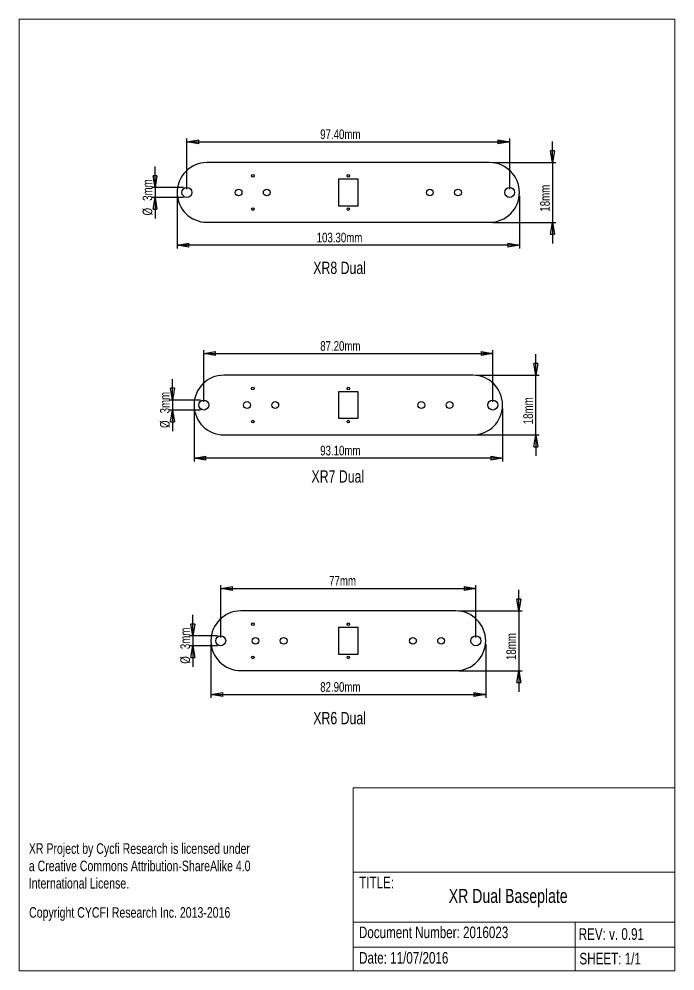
# Model space of a CAD drawing. Header units: millimetres. Extents: x -374 to 1644, y -804 to 292.
# Drawn here: x 5.9 to 203.8, y 5.3 to 292.3 of the extents above; entities that cross this region are included whole.
import ezdxf

# ---------------------------------------------------------------- set-up
doc = ezdxf.new("R2010")
doc.units = ezdxf.units.MM
doc.layers.add('LAYER_1', color=179, linetype='Continuous')
doc.styles.add('SLDTEXTSTYLE0', font='TXT', dxfattribs={"width": 0.75})
doc.dimstyles.new('SLDDIMSTYLE0', dxfattribs={"dimtxt": 2.910417, "dimasz": 3.556, "dimexe": 0, "dimexo": 0.0625, "dimgap": 0.727604, "dimtad": 1, "dimrnd": 1e-09, "dimzin": 12, "dimdsep": 46, "dimtxsty": 'SLDTEXTSTYLE0', "dimblk1": 'CLOSED', "dimblk2": 'CLOSED', "dimsah": 1, "dimcen": 0.09, "dimadec": 0, "dimazin": 3, "dimtfac": 1, "dimtmove": 0, "dimatfit": 0, "dimldrblk": 'CLOSED', "dimfxl": 1, "dimfrac": 2, "dimtolj": 1, "dimtzin": 12, "dimarcsym": 0})
doc.dimstyles.new('SLDDIMSTYLE1', dxfattribs={"dimtxt": 2.910417, "dimasz": 3.556, "dimexe": 0, "dimexo": 0.0625, "dimgap": 0.727604, "dimtad": 1, "dimrnd": 1e-09, "dimzin": 12, "dimdsep": 46, "dimtxsty": 'SLDTEXTSTYLE0', "dimblk1": 'CLOSED', "dimblk2": 'CLOSED', "dimsah": 1, "dimcen": 0.09, "dimadec": 0, "dimazin": 3, "dimtfac": 1, "dimtofl": 0, "dimtmove": 0, "dimatfit": 3, "dimldrblk": 'CLOSED', "dimfxl": 1, "dimfrac": 2, "dimtolj": 1, "dimtzin": 12, "dimarcsym": 0})
doc.dimstyles.new('SLDDIMSTYLE2', dxfattribs={"dimtxt": 2.910417, "dimasz": 3.556, "dimexe": 0, "dimexo": 0.0625, "dimgap": 0.727604, "dimtad": 1, "dimrnd": 1e-09, "dimzin": 4, "dimdsep": 46, "dimtxsty": 'SLDTEXTSTYLE0', "dimblk1": 'CLOSED', "dimblk2": 'CLOSED', "dimsah": 1, "dimcen": 0.09, "dimadec": 0, "dimazin": 1, "dimtfac": 1, "dimtofl": 0, "dimtmove": 0, "dimatfit": 3, "dimldrblk": 'CLOSED', "dimfxl": 1, "dimfrac": 2, "dimtolj": 1, "dimtzin": 12, "dimarcsym": 0})

# ---------------------------------------------------------------- blocks, each defined once
blk = doc.blocks.new('SW_NOTE_0')
at = {"layer": 'LAYER_1', "color": 0, "char_height": 3.175, "attachment_point": 1, "style": 'SLDTEXTSTYLE0'}
for s, insert in [('XR Project by Cycfi Research is licensed under', (0, 4.09)), ('a Creative Commons Attribution-ShareAlike 4.0', (0, -1.14)), ('International License.', (0, -6.37))]:
    blk.add_mtext(s, dxfattribs=dict(at, insert=insert))
blk = doc.blocks.new('_CLOSED')
at = {"color": 0, "linetype": 'ByBlock', "lineweight": -2}
for p, q in [((-1, 0.166667), (0, 0)), ((-1, 0.166667), (-1, -0.166667)), ((0, 0), (-1, -0.166667)), ((0, 0), (-1, 0))]:
    blk.add_line(p, q, dxfattribs=at)
blk = doc.blocks.new('_D')
at = {"layer": 'LAYER_1'}
for p, q in [((58.31, 106.29), (58.31, 112.64)), ((65.75, 106.29), (57.31, 106.29)), ((58.31, 106.29), (58.31, 103.29)), ((65.75, 103.29), (57.31, 103.29)), ((58.31, 103.29), (58.31, 96.94))]:
    blk.add_line(p, q, dxfattribs=at)
at = {"layer": 'LAYER_1', "xscale": 3.556, "yscale": 3.556}
for p, rotation in [((58.31, 106.29, -1.5), 270), ((58.31, 103.29, -1.5), 90)]:
    blk.add_blockref('_CLOSED', p, dxfattribs=dict(at, rotation=rotation))
at = {"layer": 'LAYER_1', "char_height": 2.91, "attachment_point": 1, "rotation": 90, "style": 'SLDTEXTSTYLE0'}
for s, insert in [('3mm', (54.56, 102.28)), ('%%c', (54.56, 97.89))]:
    blk.add_mtext(s, dxfattribs=dict(at, insert=insert))
blk = doc.blocks.new('_D_1')
at = {"layer": 'LAYER_1'}
for p, q in [((66.75, 105.79), (66.75, 121.6)), ((66.75, 120.6), (143.75, 120.6)), ((143.75, 105.79), (143.75, 121.6))]:
    blk.add_line(p, q, dxfattribs=at)
at = {"layer": 'LAYER_1', "xscale": 3.556, "yscale": 3.556, "rotation": 180}
blk.add_blockref('_CLOSED', (66.75, 120.6, -1.5), dxfattribs=at)
at = {"layer": 'LAYER_1', "xscale": 3.556, "yscale": 3.556}
blk.add_blockref('_CLOSED', (143.75, 120.6, -1.5), dxfattribs=at)
at = {"layer": 'LAYER_1', "insert": (99.46, 124.36), "char_height": 2.91, "attachment_point": 1, "style": 'SLDTEXTSTYLE0'}
blk.add_mtext('77mm', dxfattribs=at)
blk = doc.blocks.new('_D_2')
at = {"layer": 'LAYER_1'}
for p, q in [((156.7, 113.79), (156.7, 120.14)), ((138.7, 113.79), (157.7, 113.79)), ((156.7, 113.79), (156.7, 95.79)), ((138.7, 95.79), (157.7, 95.79)), ((156.7, 95.79), (156.7, 89.44))]:
    blk.add_line(p, q, dxfattribs=at)
at = {"layer": 'LAYER_1', "xscale": 3.556, "yscale": 3.556}
for p, rotation in [((156.7, 113.79, -1.5), 270), ((156.7, 95.79, -1.5), 90)]:
    blk.add_blockref('_CLOSED', p, dxfattribs=dict(at, rotation=rotation))
at = {"layer": 'LAYER_1', "insert": (152.94, 99.01), "char_height": 2.91, "attachment_point": 1, "rotation": 90, "style": 'SLDTEXTSTYLE0'}
blk.add_mtext('18mm', dxfattribs=at)
blk = doc.blocks.new('_D_3')
at = {"layer": 'LAYER_1'}
for p, q in [((63.8, 103.79), (63.8, 87.59)), ((146.7, 103.79), (146.7, 87.59)), ((63.8, 88.59), (146.7, 88.59))]:
    blk.add_line(p, q, dxfattribs=at)
at = {"layer": 'LAYER_1', "xscale": 3.556, "yscale": 3.556, "rotation": 180}
blk.add_blockref('_CLOSED', (63.8, 88.59, -1.5), dxfattribs=at)
at = {"layer": 'LAYER_1', "xscale": 3.556, "yscale": 3.556}
blk.add_blockref('_CLOSED', (146.7, 88.59, -1.5), dxfattribs=at)
at = {"layer": 'LAYER_1', "insert": (96.77, 92.34), "char_height": 2.91, "attachment_point": 1, "style": 'SLDTEXTSTYLE0'}
blk.add_mtext('82.90mm', dxfattribs=at)
blk = doc.blocks.new('_D_4')
at = {"layer": 'LAYER_1'}
for p, q in [((52.18, 177.38), (52.18, 183.73)), ((60.65, 177.38), (51.18, 177.38)), ((52.18, 177.38), (52.18, 174.38)), ((60.65, 174.38), (51.18, 174.38)), ((52.18, 174.38), (52.18, 168.03))]:
    blk.add_line(p, q, dxfattribs=at)
at = {"layer": 'LAYER_1', "xscale": 3.556, "yscale": 3.556}
for p, rotation in [((52.18, 177.38, -1.5), 270), ((52.18, 174.38, -1.5), 90)]:
    blk.add_blockref('_CLOSED', p, dxfattribs=dict(at, rotation=rotation))
at = {"layer": 'LAYER_1', "char_height": 2.91, "attachment_point": 1, "rotation": 90, "style": 'SLDTEXTSTYLE0'}
for s, insert in [('3mm', (48.43, 173.36)), ('%%c', (48.43, 168.97))]:
    blk.add_mtext(s, dxfattribs=dict(at, insert=insert))
blk = doc.blocks.new('_D_5')
at = {"layer": 'LAYER_1'}
for p, q in [((161.8, 184.88), (161.8, 191.23)), ((143.8, 184.88), (162.8, 184.88)), ((161.8, 166.88), (161.8, 184.88)), ((143.8, 166.88), (162.8, 166.88)), ((161.8, 166.88), (161.8, 160.53))]:
    blk.add_line(p, q, dxfattribs=at)
at = {"layer": 'LAYER_1', "xscale": 3.556, "yscale": 3.556}
for p, rotation in [((161.8, 184.88, -1.5), 270), ((161.8, 166.88, -1.5), 90)]:
    blk.add_blockref('_CLOSED', p, dxfattribs=dict(at, rotation=rotation))
at = {"layer": 'LAYER_1', "insert": (158.04, 170.09), "char_height": 2.91, "attachment_point": 1, "rotation": 90, "style": 'SLDTEXTSTYLE0'}
blk.add_mtext('18mm', dxfattribs=at)
blk = doc.blocks.new('_D_6')
at = {"layer": 'LAYER_1'}
for p, q in [((61.65, 176.88), (61.65, 192.39)), ((148.85, 176.88), (148.85, 192.39)), ((61.65, 191.39), (148.85, 191.39))]:
    blk.add_line(p, q, dxfattribs=at)
at = {"layer": 'LAYER_1', "xscale": 3.556, "yscale": 3.556, "rotation": 180}
blk.add_blockref('_CLOSED', (61.65, 191.39, -1.5), dxfattribs=at)
at = {"layer": 'LAYER_1', "xscale": 3.556, "yscale": 3.556}
blk.add_blockref('_CLOSED', (148.85, 191.39, -1.5), dxfattribs=at)
at = {"layer": 'LAYER_1', "insert": (96.77, 195.14), "char_height": 2.91, "attachment_point": 1, "style": 'SLDTEXTSTYLE0'}
blk.add_mtext('87.20mm', dxfattribs=at)
blk = doc.blocks.new('_D_7')
at = {"layer": 'LAYER_1'}
for p, q in [((58.7, 174.88), (58.7, 158.85)), ((151.8, 174.88), (151.8, 158.85)), ((151.8, 159.85), (58.7, 159.85))]:
    blk.add_line(p, q, dxfattribs=at)
at = {"layer": 'LAYER_1', "xscale": 3.556, "yscale": 3.556, "rotation": 180}
blk.add_blockref('_CLOSED', (58.7, 159.85, -1.5), dxfattribs=at)
at = {"layer": 'LAYER_1', "xscale": 3.556, "yscale": 3.556}
blk.add_blockref('_CLOSED', (151.8, 159.85, -1.5), dxfattribs=at)
at = {"layer": 'LAYER_1', "insert": (96.77, 163.6), "char_height": 2.91, "attachment_point": 1, "style": 'SLDTEXTSTYLE0'}
blk.add_mtext('93.10mm', dxfattribs=at)
blk = doc.blocks.new('_D_8')
at = {"layer": 'LAYER_1'}
for p, q in [((56.55, 240.96), (56.55, 256.23)), ((153.95, 240.96), (153.95, 256.23)), ((56.55, 255.23), (153.95, 255.23))]:
    blk.add_line(p, q, dxfattribs=at)
at = {"layer": 'LAYER_1', "xscale": 3.556, "yscale": 3.556, "rotation": 180}
blk.add_blockref('_CLOSED', (56.55, 255.23, -1.5), dxfattribs=at)
at = {"layer": 'LAYER_1', "xscale": 3.556, "yscale": 3.556}
blk.add_blockref('_CLOSED', (153.95, 255.23, -1.5), dxfattribs=at)
at = {"layer": 'LAYER_1', "insert": (96.77, 258.98), "char_height": 2.91, "attachment_point": 1, "style": 'SLDTEXTSTYLE0'}
blk.add_mtext('97.40mm', dxfattribs=at)
blk = doc.blocks.new('_D_9')
at = {"layer": 'LAYER_1'}
for p, q in [((166.9, 248.96), (166.9, 255.31)), ((148.9, 248.96), (167.9, 248.96)), ((166.9, 248.96), (166.9, 230.96)), ((148.9, 230.96), (167.9, 230.96)), ((166.9, 230.96), (166.9, 224.61))]:
    blk.add_line(p, q, dxfattribs=at)
at = {"layer": 'LAYER_1', "xscale": 3.556, "yscale": 3.556}
for p, rotation in [((166.9, 248.96, -1.5), 270), ((166.9, 230.96, -1.5), 90)]:
    blk.add_blockref('_CLOSED', p, dxfattribs=dict(at, rotation=rotation))
at = {"layer": 'LAYER_1', "insert": (163.14, 234.18), "char_height": 2.91, "attachment_point": 1, "rotation": 90, "style": 'SLDTEXTSTYLE0'}
blk.add_mtext('18mm', dxfattribs=at)
blk = doc.blocks.new('_D_10')
at = {"layer": 'LAYER_1'}
for p, q in [((46.93, 241.46), (46.93, 247.81)), ((55.55, 241.46), (45.93, 241.46)), ((46.93, 241.46), (46.93, 238.46)), ((55.55, 238.46), (45.93, 238.46)), ((46.93, 238.46), (46.93, 232.11))]:
    blk.add_line(p, q, dxfattribs=at)
at = {"layer": 'LAYER_1', "xscale": 3.556, "yscale": 3.556}
for p, rotation in [((46.93, 241.46, -1.5), 270), ((46.93, 238.46, -1.5), 90)]:
    blk.add_blockref('_CLOSED', p, dxfattribs=dict(at, rotation=rotation))
at = {"layer": 'LAYER_1', "char_height": 2.91, "attachment_point": 1, "rotation": 90, "style": 'SLDTEXTSTYLE0'}
for s, insert in [('3mm', (43.18, 237.45)), ('%%c', (43.18, 233.05))]:
    blk.add_mtext(s, dxfattribs=dict(at, insert=insert))
blk = doc.blocks.new('_D_11')
at = {"layer": 'LAYER_1'}
for p, q in [((53.6, 238.96), (53.6, 223.08)), ((156.9, 238.96), (156.9, 223.08)), ((156.9, 224.08), (53.6, 224.08))]:
    blk.add_line(p, q, dxfattribs=at)
at = {"layer": 'LAYER_1', "xscale": 3.556, "yscale": 3.556, "rotation": 180}
blk.add_blockref('_CLOSED', (53.6, 224.08, -1.5), dxfattribs=at)
at = {"layer": 'LAYER_1', "xscale": 3.556, "yscale": 3.556}
blk.add_blockref('_CLOSED', (156.9, 224.08, -1.5), dxfattribs=at)
at = {"layer": 'LAYER_1', "insert": (95.7, 227.83), "char_height": 2.91, "attachment_point": 1, "style": 'SLDTEXTSTYLE0'}
blk.add_mtext('103.30mm', dxfattribs=at)

msp = doc.modelspace()

# ---------------------------------------------------------------- linework, layer by layer
at = {"color": 7, "linetype": 'Continuous', "lineweight": 18}
for p, q in [((5.891, 292.257), (5.891, 5.257)), ((16.62, 292.257), (5.891, 292.257)), ((203.82, 292.257), (16.62, 292.257)), ((203.82, 5.257), (203.82, 292.257)), ((106.742, 60.507), (203.82, 60.507)), ((106.742, 60.507), (106.742, 5.257)), ((203.82, 35.033), (106.742, 35.033)), ((106.742, 20.016), (203.82, 20.016)), ((173.663, 12.406), (173.663, 20.016)), ((106.742, 12.406), (203.82, 12.406)), ((173.663, 5.257), (173.663, 12.406)), ((5.891, 5.257), (16.62, 5.257)), ((16.62, 5.257), (203.82, 5.257))]:
    msp.add_line(p, q, dxfattribs=at)
at = {"color": 7, "linetype": 'Continuous', "lineweight": 25}
for p, q in [((147.897, 248.965), (62.597, 248.965)), ((108.247, 243.965), (102.247, 243.965)), ((102.247, 243.965), (102.247, 235.965)), ((108.247, 235.965), (108.247, 243.965)), ((102.247, 235.965), (108.247, 235.965)), ((62.597, 230.965), (147.897, 230.965)), ((142.797, 184.881), (67.697, 184.881)), ((108.247, 179.881), (102.247, 179.881)), ((102.247, 179.881), (102.247, 171.881)), ((108.247, 171.881), (108.247, 179.881)), ((102.247, 171.881), (108.247, 171.881)), ((67.697, 166.881), (142.797, 166.881)), ((137.697, 113.795), (72.797, 113.795)), ((108.247, 108.795), (102.247, 108.795)), ((102.247, 108.795), (102.247, 100.795)), ((108.247, 100.795), (108.247, 108.795)), ((102.247, 100.795), (108.247, 100.795)), ((72.797, 95.795), (137.697, 95.795))]:
    msp.add_line(p, q, dxfattribs=at)
for centre, radius in [((76.447, 244.965), 0.39), ((105.247, 244.965), 0.39), ((56.547, 239.965), 1.5), ((153.947, 239.965), 1.5), ((72.147, 239.965), 1.025), ((80.647, 239.965), 1.025), ((129.847, 239.965), 1.025), ((138.347, 239.965), 1.025), ((76.447, 234.965), 0.39), ((105.247, 234.965), 0.39), ((76.447, 180.881), 0.39), ((105.247, 180.881), 0.39), ((61.647, 175.881), 1.5), ((74.697, 175.881), 1.025), ((83.197, 175.881), 1.025), ((127.297, 175.881), 1.025), ((135.797, 175.881), 1.025), ((148.847, 175.881), 1.5), ((76.447, 170.881), 0.39), ((105.247, 170.881), 0.39), ((76.447, 109.795), 0.39), ((105.247, 109.795), 0.39), ((66.747, 104.795), 1.5), ((143.747, 104.795), 1.5), ((77.247, 104.795), 1.025), ((85.747, 104.795), 1.025), ((124.747, 104.795), 1.025), ((133.247, 104.795), 1.025), ((76.447, 99.795), 0.39), ((105.247, 99.795), 0.39)]:
    msp.add_circle(centre, radius, dxfattribs=at)
for centre, start, end in [((62.597, 239.965), 90, 270), ((147.897, 239.965), 270, 90), ((67.697, 175.881), 90, 270), ((142.797, 175.881), 270, 90), ((72.797, 104.795), 90, 270), ((137.697, 104.795), 270, 90)]:
    msp.add_arc(centre, 9, start, end, dxfattribs=at)

# ---------------------------------------------------------------- block references
at = {"layer": 'LAYER_1'}
msp.add_blockref('SW_NOTE_0', (8.846, 39.659), dxfattribs=at)

# ---------------------------------------------------------------- texts
at = {"color": 7, "linetype": 'Continuous', "lineweight": 0, "char_height": 3.5, "attachment_point": 1, "style": 'SLDTEXTSTYLE0'}
for s, insert in [('TITLE:', (108.54, 33.641)), ('Document Number: 2016023', (108.453, 18.646)), ('REV: v. 0.91', (174.771, 18.138)), ('Date: 11/07/2016', (108.509, 10.966)), ('SHEET: 1/1', (174.988, 10.726))]:
    msp.add_mtext(s, dxfattribs=dict(at, insert=insert))
at = {"layer": 'LAYER_1', "attachment_point": 1, "style": 'SLDTEXTSTYLE0'}
for s, insert, char_height in [('XR8 Dual', (94.673, 219.104), 3.7042), ('XR7 Dual', (94.135, 156.191), 3.7042), ('XR6 Dual', (94.673, 83.345), 3.7042), ('XR Dual Baseplate', (135.566, 29.992), 4.23333), ('Copyright CYCFI Research Inc. 2013-2016', (8.94, 24.49), 3.175)]:
    msp.add_mtext(s, dxfattribs=dict(at, insert=insert, char_height=char_height))

# ---------------------------------------------------------------- dimensions: what is measured, and where the dimension line sits
at = {"layer": 'LAYER_1'}
for base, p1, p2, dimstyle, picture, middle in [((153.947, 255.227), (56.547, 239.965), (153.947, 239.965), 'SLDDIMSTYLE2', '_D_8', (105.247, 255.227)), ((53.597, 224.077), (156.897, 239.965), (53.597, 239.965), 'SLDDIMSTYLE2', '_D_11', (105.247, 224.077)), ((148.847, 191.388), (61.647, 175.881), (148.847, 175.881), 'SLDDIMSTYLE2', '_D_6', (105.247, 191.388)), ((58.697, 159.849), (151.797, 175.881), (58.697, 175.881), 'SLDDIMSTYLE2', '_D_7', (105.247, 159.849)), ((143.747, 120.604), (66.747, 104.795), (143.747, 104.795), 'SLDDIMSTYLE1', '_D_1', (105.247, 120.604)), ((146.697, 88.593), (63.797, 104.795), (146.697, 104.795), 'SLDDIMSTYLE2', '_D_3', (105.247, 88.593))]:
    dim = msp.add_linear_dim(base=base, p1=p1, p2=p2, dimstyle=dimstyle, dxfattribs=at)
    dim.commit()
    dim.dimension.update_dxf_attribs({"geometry": picture, "text_midpoint": middle, "dimtype": 160})
for base, p1, p2, picture, middle in [((166.897, 230.965), (147.897, 248.965), (147.897, 230.965), '_D_9', (166.897, 239.965)), ((161.797, 184.881), (142.797, 166.881), (142.797, 184.881), '_D_5', (161.797, 175.881)), ((156.697, 95.795), (137.697, 113.795), (137.697, 95.795), '_D_2', (156.697, 104.795))]:
    dim = msp.add_linear_dim(base=base, p1=p1, p2=p2, angle=90, dimstyle='SLDDIMSTYLE0', dxfattribs=at)
    dim.commit()
    dim.dimension.update_dxf_attribs({"geometry": picture, "text_midpoint": middle, "dimtype": 160})
for base, p1, p2, picture, middle in [((46.931, 238.465), (56.547, 241.465), (56.547, 238.465), '_D_10', (46.931, 239.965)), ((52.183, 174.381), (61.647, 177.381), (61.647, 174.381), '_D_4', (52.183, 175.881)), ((58.311, 103.295), (66.747, 106.295), (66.747, 103.295), '_D', (58.311, 104.795))]:
    dim = msp.add_linear_dim(base=base, p1=p1, p2=p2, angle=90, text='%%c<>', dimstyle='SLDDIMSTYLE0', dxfattribs=at)
    dim.commit()
    dim.dimension.update_dxf_attribs({"geometry": picture, "text_midpoint": middle, "dimtype": 160})

doc.saveas('drawing.dxf')
